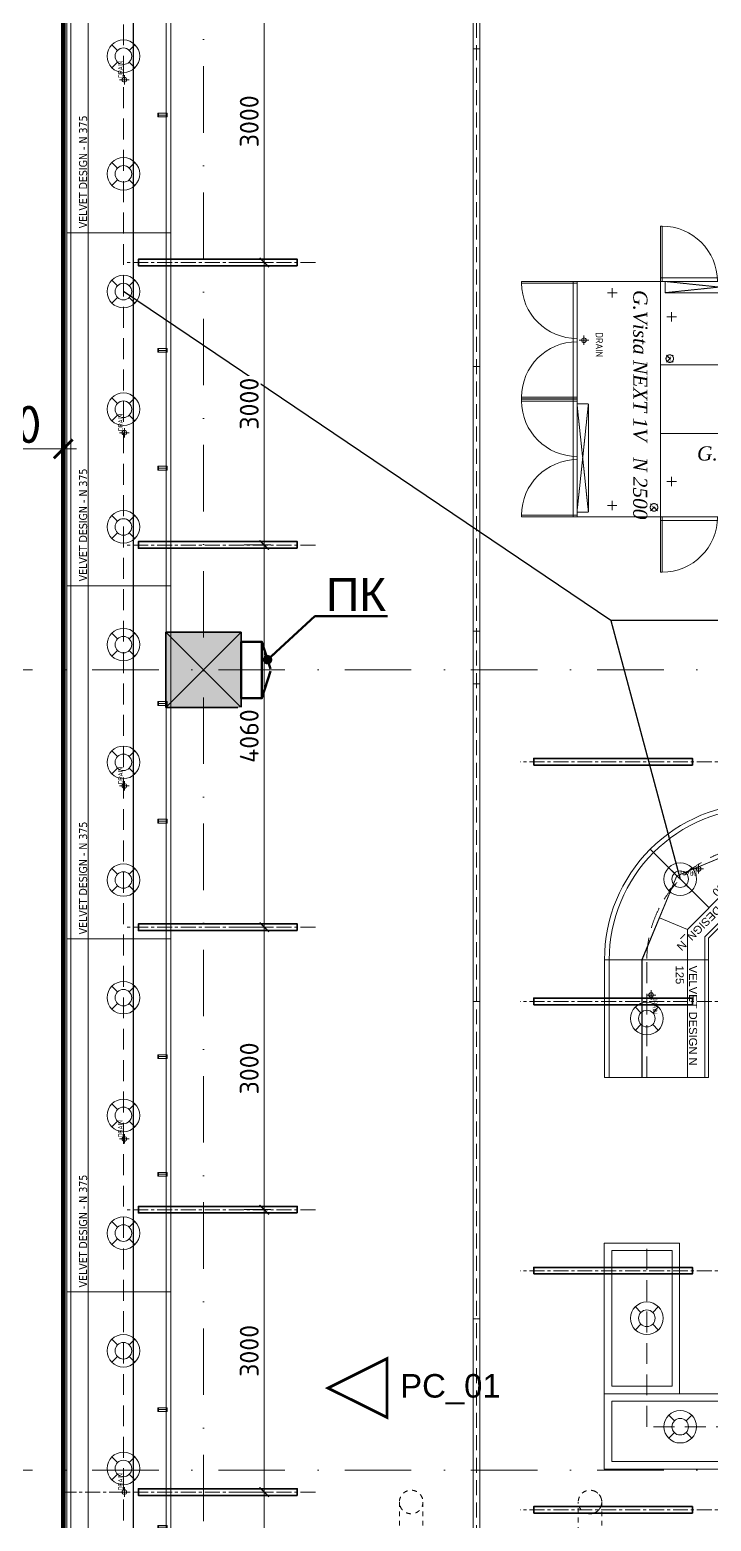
# Model space of a CAD drawing. Header units: millimetres. Extents: x -164867 to 807677, y -316775 to 513985.
# Drawn here: x 253694 to 260930, y 482922 to 498762 of the extents above; entities that cross this region are included whole.
import ezdxf
from ezdxf.enums import TextEntityAlignment as Align

# ---------------------------------------------------------------- set-up
doc = ezdxf.new("R2010")
doc.units = ezdxf.units.MM
for name, pattern in [('ACAD_ISO10W100', [18, 12, -3, 0, -3]), ('CENTER', [50.8, 31.75, -6.35, 6.35, -6.35]), ('CENTER2', [28.575, 19.05, -3.175, 3.175, -3.175]), ('EVENDASH', [0.25, 0.125, -0.125]), ('HIDDEN2', [4.7625, 3.175, -1.5875]), ('TRATTEGGIATA2', [0.375, 0.25, -0.125]), ('А_Штрихпунктирная', [1340.555525, 705.555534, -352.777767, 0, -282.222223])]:
    doc.linetypes.add(name, pattern=pattern)
doc.layers.get('Defpoints').update_dxf_attribs({"color": 140})
for name, color, linetype, lineweight in [('00_asys', 7, 'CENTER2', 13), ('00_kolony', 7, 'Continuous', 35), ('EL LOTKI', 202, 'Continuous', 18), ('Freon_Alta', 110, 'ACAD_ISO10W100', 13), ('INT_0_isk_ZENKLAS', 1, 'Continuous', 13), ('INT_2_Sviesa_SAB_BURBULAI', 1, 'Continuous', 18), ('INT_2_Sviesa_SAB_GENERALINIS SALES', 1, 'Continuous', 18), ('INT_2_Sviesa_SAB_LED JUOSTOS', 1, 'Continuous', 18), ('INT_2_Sviesa_SAB_MEDINES LUBOS', 1, 'Continuous', 35), ('Santechnika', 122, 'Continuous', 0), ('TECHNO', 7, 'Continuous', 15), ('Techno_Vytiazhka', 7, 'Continuous', 9)]:
    doc.layers.add(name, color=color, linetype=linetype, lineweight=lineweight)
doc.layers.add('00_planas_hatch', color=7, linetype='Continuous', lineweight=0, true_color=0x3c3c3c)
doc.layers.add('ПК', color=7, linetype='Continuous', lineweight=50, true_color=0xde6902)
for name, color, linetype in [('Annotation', 5, 'Continuous'), ('GOP', 10, 'Continuous'), ('QUADRO_ELETTRICO', 8, 'Continuous'), ('SCARICHI', 3, 'Continuous')]:
    doc.layers.add(name, color=color, linetype=linetype)
doc.styles.add('GENERATED_STYLE_4', font='times.ttf')
doc.styles.add('ISOCPEUR', font='isocpeur.ttf')
doc.styles.add('Main_style', font='isocpeur.ttf', dxfattribs={"width": 0.8})
doc.styles.get("Standard").update_dxf_attribs({"font": 'arial.ttf'})
doc.styles.add('style1', font='arial.ttf', dxfattribs={"height": 2.5})
doc.styles.add('TESTI15', font='romans.shx', dxfattribs={"width": 0.9, "height": 1.5})
doc.dimstyles.new('M50', dxfattribs={"dimtxt": 95, "dimasz": 80, "dimexe": 80, "dimexo": 0, "dimgap": 50, "dimtad": 1, "dimdec": 0, "dimzin": 0, "dimdsep": 46, "dimtxsty": 'Standard', "dimblk": 'OBLIQUE', "dimcen": 80, "dimdle": 80, "dimadec": 0, "dimazin": 0, "dimtfac": 1, "dimtdec": 0, "dimtofl": 0, "dimtmove": 2, "dimatfit": 3, "dimfxl": 1, "dimtolj": 1, "dimtzin": 0, "dimarcsym": 0})
doc.dimstyles.new('SAB_int_100', dxfattribs={"dimtxt": 200, "dimasz": 100, "dimexe": 70, "dimexo": 70, "dimgap": 60, "dimtad": 1, "dimdec": 1, "dimrnd": 5, "dimtxsty": 'ISOCPEUR', "dimblk": 'ARCHTICK', "dimcen": 20, "dimdle": 70, "dimadec": 0, "dimazin": 0, "dimtfac": 1, "dimtdec": 1, "dimtmove": 1, "dimatfit": 2, "dimfxl": 1, "dimtfill": 1, "dimarcsym": 0})
doc.dimstyles.new('SAB_int_200', dxfattribs={"dimtxt": 400, "dimasz": 200, "dimexe": 140, "dimexo": 140, "dimgap": 60, "dimtad": 1, "dimdec": 1, "dimrnd": 5, "dimtxsty": 'ISOCPEUR', "dimblk": 'ARCHTICK', "dimcen": 20, "dimdle": 140, "dimadec": 0, "dimazin": 0, "dimtfac": 1, "dimtdec": 1, "dimtmove": 1, "dimatfit": 2, "dimfxl": 1, "dimtfill": 1, "dimarcsym": 0})

# ---------------------------------------------------------------- blocks, each defined once
blk = doc.blocks.new('VELVET_DES. N_375')
at = {"color": 0, "linetype": 'Continuous', "lineweight": 0}
for p, q in [((0, -40), (3750, -40)), ((0, -225), (3750, -225)), ((0, -705), (3750, -705)), ((0, -707), (3750, -707)), ((0, -1055), (3750, -1055))]:
    blk.add_line(p, q, dxfattribs=at)
for points in [[(0, 0), (3750, 0), (3750, -1105), (0, -1105)], [(1230, -965), (1250, -965), (1250, -973), (1230, -973)], [(1230, -973), (1250, -973), (1250, -1055), (1230, -1055)], [(1230, -1055), (1250, -1055), (1250, -1063), (1230, -1063)], [(1250, -965), (1270, -965), (1270, -973), (1250, -973)], [(1250, -973), (1270, -973), (1270, -1055), (1250, -1055)], [(1250, -1055), (1270, -1055), (1270, -1063), (1250, -1063)], [(2480, -965), (2500, -965), (2500, -973), (2480, -973)], [(2480, -973), (2500, -973), (2500, -1055), (2480, -1055)], [(2480, -1055), (2500, -1055), (2500, -1063), (2480, -1063)], [(2500, -965), (2520, -965), (2520, -973), (2500, -973)], [(2500, -973), (2520, -973), (2520, -1055), (2500, -1055)], [(2500, -1055), (2520, -1055), (2520, -1063), (2500, -1063)]]:
    blk.add_lwpolyline(points, close=True, dxfattribs=at)
at = {"layer": 'Santechnika', "lineweight": 0}
for p, q in [((1675, -610), (1575, -610)), ((1625, -560), (1625, -660))]:
    blk.add_line(p, q, dxfattribs=at)
blk.add_circle((1625, -610), 25, dxfattribs=at)
at = {"layer": 'Annotation', "color": 1, "lineweight": 0, "insert": (48, -129), "char_height": 85, "width": 2008.13, "attachment_point": 1}
blk.add_mtext('{\\fTahoma|b0|i0|c204|p34;VELVET DESIGN - N 375}', dxfattribs=at)
at = {"layer": 'Santechnika', "lineweight": 0, "style": 'Main_style', "width": 0.8}
blk.add_text('DRAIN', height=50, dxfattribs=at).set_placement((1735, -568), align=Align.MIDDLE)
blk = doc.blocks.new('A$C5CD444FE')
at = {"layer": 'Freon_Alta', "color": 6, "lineweight": 0, "ltscale": 0.05}
for p, q in [((-0.64, -0.54), (-1.36, -1.26)), ((-0.64, -1.26), (-1.36, -0.54))]:
    blk.add_line(p, q, dxfattribs=at)
at = {"layer": 'Freon_Alta', "color": 6, "lineweight": 0}
blk.add_circle((-1, -0.9), 0.4, dxfattribs=at)
at = {"layer": 'Freon_Alta', "color": 6, "lineweight": 0, "ltscale": 0.05}
blk.add_circle((-1, -0.9), 0.0075, dxfattribs=at)
at = {"layer": 'Freon_Alta', "color": 6, "lineweight": 0, "char_height": 0.2, "attachment_point": 1}
for s, insert, width in [('{\\fArial Narrow|b0|i0|c0|p34;E A}', (-1.16, -0.96), 0.6319), ('{\\fArial Narrow|b0|i0|c0|p34;Fr}', (-1.08, -0.61), 0.0505)]:
    blk.add_mtext(s, dxfattribs=dict(at, insert=insert, width=width))
blk = doc.blocks.new('G.Vista_Next_N_375')
at = {"lineweight": 0}
for p, q in [((3750, -885), (0, -885)), ((3750, -925), (0, -925)), ((19, -885), (19, -1473)), ((1232, -885), (1232, -1473)), ((1269, -885), (1269, -1473)), ((2482, -885), (2482, -1473)), ((2519, -885), (2519, -1473)), ((3732, -885), (3732, -1473))]:
    blk.add_line(p, q, dxfattribs=at)
blk.add_lwpolyline([(3750, 0), (0, 0), (0, -885), (3750, -885)], close=True, dxfattribs=at)
at = {"linetype": 'ByBlock', "lineweight": 0}
for points in [[(0, -885), (19, -885), (19, -1473), (0, -1473)], [(1250, -885), (1232, -885), (1232, -1473), (1250, -1473)], [(1250, -885), (1269, -885), (1269, -1473), (1250, -1473)], [(2500, -885), (2482, -885), (2482, -1473), (2500, -1473)], [(2500, -885), (2519, -885), (2519, -1473), (2500, -1473)], [(3750, -885), (3732, -885), (3732, -1473), (3750, -1473)]]:
    blk.add_lwpolyline(points, close=True, dxfattribs=at)
at = {"lineweight": 0}
for centre, start, end in [((19, -885), 270, 0), ((1232, -885), 180, 270), ((1269, -885), 270, 0), ((2482, -885), 180, 270), ((2519, -885), 270, 0), ((3732, -885), 180, 270)]:
    blk.add_arc(centre, 588, start, end, dxfattribs=at)
at = {"layer": 'QUADRO_ELETTRICO', "linetype": 'TRATTEGGIATA2', "lineweight": 0}
for p, q in [((2550, -765), (3700, -885)), ((3700, -765), (2550, -885)), ((2550, -885), (2550, -765)), ((2550, -765), (3700, -885)), ((3700, -765), (2550, -885)), ((2550, -765), (3700, -765)), ((2550, -885), (2550, -765)), ((3700, -885), (3700, -765)), ((3700, -885), (3700, -765)), ((2550, -885), (3700, -885)), ((2550, -885), (3700, -885))]:
    blk.add_line(p, q, dxfattribs=at)
at = {"layer": 'Santechnika'}
for p, q in [((1875, -760), (1875, -860)), ((1925, -810), (1825, -810))]:
    blk.add_line(p, q, dxfattribs=at)
at = {"layer": 'Santechnika', "lineweight": 0}
blk.add_circle((1875, -810), 25, dxfattribs=at)
at = {"layer": 'SCARICHI', "lineweight": 0}
for p, q in [((120, -460), (120, -560)), ((3630, -460), (3630, -560)), ((170, -510), (70, -510)), ((3580, -510), (3680, -510))]:
    blk.add_line(p, q, dxfattribs=at)
at = {"layer": 'GOP', "color": 3, "lineweight": 0, "xscale": 100, "yscale": 100, "zscale": 100}
blk.add_blockref('A$C5CD444FE', (3750, 25), dxfattribs=at)
at = {"layer": 'Annotation', "color": 1, "insert": (390, -137), "char_height": 150, "width": 2955.71, "attachment_point": 1, "style": 'style1'}
blk.add_mtext('{\\fTimes New Roman|b0|i1|c0|p18;G.Vista NEXT 1V   N 3750}', dxfattribs=at)
at = {"layer": 'Santechnika', "style": 'TESTI15', "width": 0.9}
blk.add_text('DRAIN', height=75, dxfattribs=at).set_placement((1922, -674), align=Align.MIDDLE)
blk = doc.blocks.new('VELVET_DES.N_90')
at = {"color": 0, "linetype": 'Continuous', "lineweight": 0}
for p, q in [((0, 0), (228, 0)), ((0, -40), (244, -40)), ((0, -225), (321, -225))]:
    blk.add_line(p, q, dxfattribs=at)
for points in [[(0, -705), (891, -336), (1260, 555)], [(1, -707), (892, -337), (1262, 554)], [(555, 555), (1660, 555)], [(555, 555), (555, 327)], [(595, 555), (595, 311)], [(780, 555), (780, 234)], [(555, 327), (228, 0)], [(595, 311), (244, -40)], [(780, 234), (321, -225)], [(780, 234), (1076, 111)], [(0, 0), (0, -1105)], [(550, 5), (1174, -619)], [(321, -225), (444, -521)]]:
    blk.add_lwpolyline(points, dxfattribs=at)
for radius in [1660, 1610]:
    blk.add_arc((0, 555), radius, 270, 0, dxfattribs=at)
at = {"layer": 'Santechnika'}
for p, q in [((710, -410), (610, -410)), ((660, -360), (660, -460))]:
    blk.add_line(p, q, dxfattribs=at)
at = {"layer": 'Santechnika', "lineweight": 0}
blk.add_circle((660, -410), 25, dxfattribs=at)
at = {"layer": 'Annotation', "color": 1, "lineweight": 0, "insert": (65, -307), "char_height": 85, "width": 2008.13, "attachment_point": 1, "rotation": 45}
blk.add_mtext('VELVET DESIGN_N \\PMAA 90', dxfattribs=at)
at = {"layer": 'Santechnika', "lineweight": 0, "style": 'Main_style', "width": 0.8}
blk.add_text('DRAIN', height=50, dxfattribs=at).set_placement((766, -364), align=Align.MIDDLE)
blk = doc.blocks.new('VELVET_DES. N_125')
at = {"color": 0, "linetype": 'Continuous', "lineweight": 0}
for p, q in [((0, -40), (1250, -40)), ((0, -225), (1250, -225)), ((0, -705), (1250, -705)), ((0, -707), (1250, -707)), ((0, -1055), (1250, -1055))]:
    blk.add_line(p, q, dxfattribs=at)
blk.add_lwpolyline([(0, 0), (1250, 0), (1250, -1105), (0, -1105)], close=True, dxfattribs=at)
at = {"layer": 'Santechnika'}
for p, q in [((425, -610), (325, -610)), ((375, -560), (375, -660))]:
    blk.add_line(p, q, dxfattribs=at)
at = {"layer": 'Santechnika', "lineweight": 0}
blk.add_circle((375, -610), 25, dxfattribs=at)
at = {"layer": 'Annotation', "color": 1, "lineweight": 0, "insert": (63, -122), "char_height": 85, "width": 2008.13, "attachment_point": 1}
blk.add_mtext('VELVET DESIGN N\\P125', dxfattribs=at)
at = {"layer": 'Santechnika', "lineweight": 0, "style": 'Main_style', "width": 0.8}
blk.add_text('DRAIN', height=50, dxfattribs=at).set_placement((485, -568), align=Align.MIDDLE)
blk = doc.blocks.new('G.VISTA_NEXT_N_250')
at = {"lineweight": 0}
for points in [[(2500, 0), (0, 0), (0, -885), (2500, -885)], [(0, -925), (2500, -925), (2500, -885), (0, -885)]]:
    blk.add_lwpolyline(points, close=True, dxfattribs=at)
at = {"linetype": 'ByBlock', "lineweight": 0}
for points in [[(0, -885), (18, -885), (18, -1473), (0, -1473)], [(1248, -885), (1229, -885), (1229, -1473), (1248, -1473)], [(1252, -885), (1270, -885), (1270, -1473), (1252, -1473)], [(2500, -885), (2481, -885), (2481, -1473), (2500, -1473)]]:
    blk.add_lwpolyline(points, close=True, dxfattribs=at)
at = {"lineweight": 0}
for centre, start, end in [((18, -885), 270, 359.9989), ((1229, -885), 180.0011, 270), ((1270, -885), 270, 359.9989), ((2481, -885), 180.0011, 270)]:
    blk.add_arc(centre, 588, start, end, dxfattribs=at)
at = {"layer": 'QUADRO_ELETTRICO', "linetype": 'TRATTEGGIATA2', "lineweight": 0}
blk.add_lwpolyline([(1300, -764), (2450, -764), (2450, -885), (1300, -885)], close=True, dxfattribs=at)
for points in [[(1300, -764), (2450, -885)], [(2450, -764), (1300, -885)]]:
    blk.add_lwpolyline(points, dxfattribs=at)
at = {"layer": 'Santechnika'}
for p, q in [((624, -761), (624, -861)), ((674, -811), (574, -811))]:
    blk.add_line(p, q, dxfattribs=at)
at = {"layer": 'Santechnika', "lineweight": 0}
blk.add_circle((624, -811), 25, dxfattribs=at)
at = {"layer": 'SCARICHI', "lineweight": 0}
for p, q in [((120, -460), (120, -560)), ((2380, -462), (2380, -562)), ((170, -510), (70, -510)), ((2330, -511), (2430, -512))]:
    blk.add_line(p, q, dxfattribs=at)
at = {"layer": 'GOP', "color": 3, "lineweight": 0, "xscale": 99.99999999999977, "yscale": 99.99999999999977, "zscale": 99.99999999999977, "rotation": 359.9638671300211}
blk.add_blockref('A$C5CD444FE', (2500, 23), dxfattribs=at)
at = {"layer": 'Annotation', "color": 1, "insert": (92, -137), "char_height": 150, "width": 2955.71, "attachment_point": 1, "rotation": 359.9639, "style": 'style1'}
blk.add_mtext('{\\fTimes New Roman|b0|i1|c0|p18;G.Vista NEXT 1V   N 2500}', dxfattribs=at)
at = {"layer": 'Santechnika', "style": 'TESTI15', "width": 0.9}
blk.add_text('DRAIN', height=75, rotation=359.9639, dxfattribs=at).set_placement((672, -648), align=Align.MIDDLE)
blk = doc.blocks.new('TECHNOLOGIJA Garmatnaya')
at = {"layer": 'TECHNO', "transparency": 33554687}
for points in [[(13556, 26313), (13556, 27912), (12756, 27912), (12756, 26313)], [(13477, 26395), (13477, 27835), (12837, 27835), (12837, 26395)], [(14355, 26313), (12756, 26313), (12756, 25513), (14355, 25513)], [(14275, 26233), (12836, 26233), (12836, 25593), (14275, 25593)]]:
    blk.add_lwpolyline(points, close=True, dxfattribs=at)
for name, p, rotation in [('VELVET_DES. N_375', (7050, 38644), 90), ('G.Vista_Next_N_375', (17102, 37242), 180), ('G.Vista_Next_N_375', (17102, 37242), 180), ('VELVET_DES. N_375', (7050, 34894), 90), ('G.VISTA_NEXT_N_250', (13352, 38127), 270), ('VELVET_DES. N_375', (7050, 31144), 90), ('VELVET_DES.N_90', (14419, 31478), 180), ('VELVET_DES. N_375', (7050, 27394), 90), ('VELVET_DES. N_125', (13864, 30923), 270), ('VELVET_DES. N_375', (7050, 23644), 90)]:
    blk.add_blockref(name, p, dxfattribs=dict(at, rotation=rotation))
blk.add_blockref('G.Vista_Next_N_375', (13352, 36512), dxfattribs=at)
blk = doc.blocks.new('_Oblique')
at = {"color": 0, "linetype": 'ByBlock', "lineweight": -2}
blk.add_line((-0.5, -0.5), (0.5, 0.5), dxfattribs=at)
blk = doc.blocks.new('Sviestuvas 3372mm')
at = {"transparency": 33554687}
blk.add_lwpolyline([(-1686, -35), (1686, -35), (1686, 35), (-1686, 35)], close=True, dxfattribs=at)
blk = doc.blocks.new('GEN SVIESTUVAI Garmatnaya')
at = {"layer": 'INT_2_Sviesa_SAB_GENERALINIS SALES', "linetype": 'HIDDEN2', "lineweight": 13, "ltscale": 50, "transparency": 33554687}
blk.add_line((11400, 47540.5), (11400, 3304.5), dxfattribs=at)
at = {"layer": 'INT_2_Sviesa_SAB_GENERALINIS SALES', "transparency": 33554687}
blk.add_lwpolyline([(11435, 34412.5), (11365, 34412.5), (11365, 37224.5), (11435, 37224.5)], close=True, dxfattribs=at)
at = {"layer": 'INT_2_Sviesa_SAB_GENERALINIS SALES', "transparency": 33554687, "rotation": 90}
for p in [(11400, 42282.5), (11400, 38910.5), (11400, 35538.5), (11400, 32166.5), (11400, 28794.5), (11400, 25422.5)]:
    blk.add_blockref('Sviestuvas 3372mm', p, dxfattribs=at)
blk = doc.blocks.new('Sviestuvas BURBULAS')
at = {"lineweight": 5, "transparency": 33554687}
for p, q in [((-122, 122), (-62, 62)), ((122, 122), (62, 62)), ((-62, -62), (-122, -122)), ((62, -62), (122, -122))]:
    blk.add_line(p, q, dxfattribs=at)
at = {"transparency": 33554687}
blk.add_circle((0, 0), 173, dxfattribs=at)
at = {"lineweight": 5, "transparency": 33554687}
blk.add_circle((0, 0), 87.9, dxfattribs=at)
blk = doc.blocks.new('*U286')
at = {"layer": 'INT_2_Sviesa_SAB_BURBULAI', "lineweight": 5, "transparency": 33554687}
blk.add_blockref('Sviestuvas BURBULAS', (0, 0), dxfattribs=at)
blk = doc.blocks.new('*U289')
at = {"layer": 'INT_2_Sviesa_SAB_BURBULAI', "color": 0, "transparency": 16777216}
blk.add_blockref('*U286', (0, 0), dxfattribs=at)
blk = doc.blocks.new('SVIESTUVAI BURBULAI Garmatnaya')
at = {"layer": 'INT_2_Sviesa_SAB_BURBULAI', "linetype": 'HIDDEN2', "lineweight": 13, "ltscale": 70, "transparency": 33554687}
blk.add_lwpolyline([(7650, 53525.9), (7650, -3010.7)], dxfattribs=at)
at = {"layer": 'INT_2_Sviesa_SAB_BURBULAI', "lineweight": 30, "ltscale": 70, "transparency": 33554687}
for points in [[(13995.1, 34524.4), (12826.8, 34524.4), (7650, 38019.3)], [(12826.8, 34524.4), (13563, 31778.3)]]:
    blk.add_lwpolyline(points, dxfattribs=at)
at = {"layer": 'INT_2_Sviesa_SAB_BURBULAI', "linetype": 'HIDDEN2', "lineweight": 13, "ltscale": 70, "transparency": 33554687}
blk.add_lwpolyline([(13208.6, 29672.7), (13208.6, 30922.7, -0.4142136), (14418.6, 32132.7), (23168.6, 32132.7, -0.4142136), (24378.6, 30922.7), (24378.6, 27172.7, -0.4142136), (23168.6, 25962.7), (13208.6, 25962.7), (13208.6, 27912.5)], format="xyb", dxfattribs=at)
at = {"color": 0, "linetype": 'ByBlock', "lineweight": -2, "transparency": 16777216}
for p, rotation in [((7650, 40519.3), 90), ((7650, 39269.3), 90), ((7650, 38019.3), 90), ((7650, 36769.3), 90), ((7650, 35519.3), 90), ((7650, 34269.3), 90), ((7650, 33019.3), 90), ((7650, 31769.3), 90), ((7650, 30519.3), 90), ((7650, 29269.3), 90), ((7650, 28019.3), 90), ((7650, 26769.3), 90), ((13563, 25962.7), 270), ((7650, 25519.3), 90)]:
    blk.add_blockref('*U289', p, dxfattribs=dict(at, rotation=rotation))
at = {"color": 0, "linetype": 'ByBlock', "lineweight": -2, "transparency": 16777216, "xscale": -1, "rotation": 270}
for p in [(13563, 31778.3), (13208.6, 30297.7), (13208.6, 27114.8)]:
    blk.add_blockref('*U289', p, dxfattribs=at)
blk = doc.blocks.new('_ArchTick')
at = {"color": 0, "linetype": 'ByBlock', "const_width": 0.15}
blk.add_lwpolyline([(-0.5, -0.5), (0.5, 0.5)], dxfattribs=at)
blk = doc.blocks.new('*D418')
at = {"layer": 'Defpoints', "color": 0, "ltscale": 500, "transparency": 16777216}
for p in [(5513, 36604), (7012, 36605), (7012, 36348)]:
    blk.add_point(p, dxfattribs=at)
at = {"layer": 'INT_2_Sviesa_SAB_LED JUOSTOS', "color": 0, "lineweight": -2, "ltscale": 500, "transparency": 16777216}
for p, q in [((5513, 36464), (5513, 36208)), ((7012, 36465), (7012, 36208)), ((5373, 36348), (7152, 36348))]:
    blk.add_line(p, q, dxfattribs=at)
at = {"layer": 'INT_2_Sviesa_SAB_LED JUOSTOS', "color": 0, "ltscale": 500, "transparency": 16777216, "insert": (6262, 36608), "char_height": 400, "attachment_point": 5, "style": 'ISOCPEUR', "bg_fill": 3, "box_fill_scale": 1.1, "bg_fill_color": 256, "bg_fill_true_color": 13158600, "bg_fill_transparency": 0}
blk.add_mtext('1500', dxfattribs=at)
at = {"layer": 'INT_2_Sviesa_SAB_LED JUOSTOS', "color": 0, "lineweight": -2, "ltscale": 500, "transparency": 16777216, "xscale": 200, "yscale": 200, "zscale": 200, "rotation": 180}
blk.add_blockref('_ArchTick', (5513, 36348), dxfattribs=at)
at = {"layer": 'INT_2_Sviesa_SAB_LED JUOSTOS', "color": 0, "lineweight": -2, "ltscale": 500, "transparency": 16777216, "xscale": 200, "yscale": 200, "zscale": 200}
blk.add_blockref('_ArchTick', (7012, 36348), dxfattribs=at)
blk = doc.blocks.new('L 1686')
at = {"transparency": 33554687}
blk.add_lwpolyline([(1994128, -1660861), (1994198, -1660861), (1994198, -1662547), (1994128, -1662547)], close=True, dxfattribs=at)
blk = doc.blocks.new('SVIESTUVAI Garmatnaya')
at = {"layer": 'INT_2_Sviesa_SAB_MEDINES LUBOS', "transparency": 33554687, "xscale": -1, "rotation": 270}
for p in [(1670357, -1955835), (1670357, -1958835), (1670357, -1962895), (1670357, -1965895), (1670357, -1968895)]:
    blk.add_blockref('L 1686', p, dxfattribs=at)
at = {"layer": 'INT_2_Sviesa_SAB_MEDINES LUBOS', "transparency": 33554687, "rotation": 90}
for p in [(-1648854, -1961138), (-1648854, -1963683), (-1648854, -1966543), (-1648854, -1969083)]:
    blk.add_blockref('L 1686', p, dxfattribs=at)
blk = doc.blocks.new('kolona 800x800')
at = {"layer": '00_planas_hatch', "transparency": 33554687}
h = blk.add_hatch(color=256, dxfattribs=at)
h.dxf.hatch_style = 1
h.paths.add_polyline_path([(-400, -400), (400, -400), (400, 400), (-400, 400)])
at = {"layer": '00_kolony', "color": 0, "transparency": 33554687}
blk.add_lwpolyline([(-400, -400), (400, -400), (400, 400), (-400, 400)], close=True, dxfattribs=at)
at = {"layer": 'Defpoints', "transparency": 33554687}
for points in [[(-400, 400), (400, -400)], [(400, 400), (-400, -400)]]:
    blk.add_lwpolyline(points, dxfattribs=at)
blk = doc.blocks.new('OSI Garmatnaya')
at = {"layer": '00_asys', "linetype": 'А_Штрихпунктирная', "transparency": 33554687}
for points in [[(8500, 55159.77), (8500, -4664.1)], [(-6087.31, 34000), (59815.7, 34000)], [(-6087.31, 25500), (59815.7, 25500)]]:
    blk.add_lwpolyline(points, dxfattribs=at)
at = {"layer": '00_kolony', "transparency": 33554669}
blk.add_blockref('kolona 800x800', (8500, 34000), dxfattribs=at)
blk = doc.blocks.new('ISKLOTINIU ZENKLAI Garmatnaya')
at = {"layer": 'INT_0_isk_ZENKLAS', "color": 1, "ltscale": 50, "transparency": 33554687, "const_width": 30}
blk.add_lwpolyline([(10449, 26061), (10449, 26686), (9824, 26373)], close=True, dxfattribs=at)
at = {"layer": 'INT_0_isk_ZENKLAS', "color": 1, "ltscale": 50, "transparency": 33554687, "insert": (10589, 26522), "char_height": 250, "attachment_point": 1, "style": 'GENERATED_STYLE_4'}
blk.add_mtext('{\\fArial|b0|i0|c204|p34;РС_0\\fArial|b0|i0|c0|p34;1}', dxfattribs=at)
blk = doc.blocks.new('*D427')
at = {"layer": 'Defpoints', "color": 0, "transparency": 16777216}
for p in [(8864, 38328), (9146, 38328), (8864, 35328)]:
    blk.add_point(p, dxfattribs=at)
at = {"layer": 'EL LOTKI', "color": 0, "lineweight": -2, "transparency": 16777216}
for p, q in [((9146, 35258), (9146, 38398)), ((8934, 38328), (9216, 38328)), ((8934, 35328), (9216, 35328))]:
    blk.add_line(p, q, dxfattribs=at)
at = {"layer": 'EL LOTKI', "color": 0, "lineweight": -2, "transparency": 16777216, "xscale": 100, "yscale": 100, "zscale": 100}
for p, rotation in [((9146, 38328), 90), ((9146, 35328), 270)]:
    blk.add_blockref('_ArchTick', p, dxfattribs=dict(at, rotation=rotation))
at = {"layer": 'EL LOTKI', "color": 0, "transparency": 16777216, "insert": (8986, 36828), "char_height": 200, "attachment_point": 5, "rotation": 90, "style": 'ISOCPEUR', "bg_fill": 3, "box_fill_scale": 1.1, "bg_fill_color": 256, "bg_fill_true_color": 13158600, "bg_fill_transparency": 0}
blk.add_mtext('3000', dxfattribs=at)
blk = doc.blocks.new('*D422')
at = {"layer": 'Defpoints', "color": 0, "transparency": 16777216}
for p in [(8864, 41328), (9146, 41328), (8864, 38328)]:
    blk.add_point(p, dxfattribs=at)
at = {"layer": 'EL LOTKI', "color": 0, "lineweight": -2, "transparency": 16777216}
for p, q in [((9146, 38258), (9146, 41398)), ((8934, 41328), (9216, 41328)), ((8934, 38328), (9216, 38328))]:
    blk.add_line(p, q, dxfattribs=at)
at = {"layer": 'EL LOTKI', "color": 0, "lineweight": -2, "transparency": 16777216, "xscale": 100, "yscale": 100, "zscale": 100}
for p, rotation in [((9146, 41328), 90), ((9146, 38328), 270)]:
    blk.add_blockref('_ArchTick', p, dxfattribs=dict(at, rotation=rotation))
at = {"layer": 'EL LOTKI', "color": 0, "transparency": 16777216, "insert": (8986, 39828), "char_height": 200, "attachment_point": 5, "rotation": 90, "style": 'ISOCPEUR', "bg_fill": 3, "box_fill_scale": 1.1, "bg_fill_color": 256, "bg_fill_true_color": 13158600, "bg_fill_transparency": 0}
blk.add_mtext('3000', dxfattribs=at)
blk = doc.blocks.new('*D430')
at = {"layer": 'Defpoints', "color": 0, "transparency": 16777216}
for p in [(8864, 35328), (8864, 31268), (9146, 31268)]:
    blk.add_point(p, dxfattribs=at)
at = {"layer": 'EL LOTKI', "color": 0, "lineweight": -2, "transparency": 16777216}
for p, q in [((8934, 35328), (9216, 35328)), ((9146, 35398), (9146, 31198)), ((8934, 31268), (9216, 31268))]:
    blk.add_line(p, q, dxfattribs=at)
at = {"layer": 'EL LOTKI', "color": 0, "lineweight": -2, "transparency": 16777216, "xscale": 100, "yscale": 100, "zscale": 100}
for p, rotation in [((9146, 35328), 90), ((9146, 31268), 270)]:
    blk.add_blockref('_ArchTick', p, dxfattribs=dict(at, rotation=rotation))
at = {"layer": 'EL LOTKI', "color": 0, "transparency": 16777216, "insert": (8986, 33298), "char_height": 200, "attachment_point": 5, "rotation": 90, "style": 'ISOCPEUR', "bg_fill": 3, "box_fill_scale": 1.1, "bg_fill_color": 256, "bg_fill_true_color": 13158600, "bg_fill_transparency": 0}
blk.add_mtext('4060', dxfattribs=at)
blk = doc.blocks.new('*D431')
at = {"layer": 'Defpoints', "color": 0, "transparency": 16777216}
for p in [(8864, 31268), (8864, 28268), (9146, 28268)]:
    blk.add_point(p, dxfattribs=at)
at = {"layer": 'EL LOTKI', "color": 0, "lineweight": -2, "transparency": 16777216}
for p, q in [((8934, 31268), (9216, 31268)), ((9146, 31338), (9146, 28198)), ((8934, 28268), (9216, 28268))]:
    blk.add_line(p, q, dxfattribs=at)
at = {"layer": 'EL LOTKI', "color": 0, "lineweight": -2, "transparency": 16777216, "xscale": 100, "yscale": 100, "zscale": 100}
for p, rotation in [((9146, 31268), 90), ((9146, 28268), 270)]:
    blk.add_blockref('_ArchTick', p, dxfattribs=dict(at, rotation=rotation))
at = {"layer": 'EL LOTKI', "color": 0, "transparency": 16777216, "insert": (8986, 29768), "char_height": 200, "attachment_point": 5, "rotation": 90, "style": 'ISOCPEUR', "bg_fill": 3, "box_fill_scale": 1.1, "bg_fill_color": 256, "bg_fill_true_color": 13158600, "bg_fill_transparency": 0}
blk.add_mtext('3000', dxfattribs=at)
blk = doc.blocks.new('*D432')
at = {"layer": 'Defpoints', "color": 0, "transparency": 16777216}
for p in [(8864, 28268), (8864, 25268), (9146, 25268)]:
    blk.add_point(p, dxfattribs=at)
at = {"layer": 'EL LOTKI', "color": 0, "lineweight": -2, "transparency": 16777216}
for p, q in [((8934, 28268), (9216, 28268)), ((9146, 28338), (9146, 25198)), ((8934, 25268), (9216, 25268))]:
    blk.add_line(p, q, dxfattribs=at)
at = {"layer": 'EL LOTKI', "color": 0, "lineweight": -2, "transparency": 16777216, "xscale": 100, "yscale": 100, "zscale": 100}
for p, rotation in [((9146, 28268), 90), ((9146, 25268), 270)]:
    blk.add_blockref('_ArchTick', p, dxfattribs=dict(at, rotation=rotation))
at = {"layer": 'EL LOTKI', "color": 0, "transparency": 16777216, "insert": (8986, 26768), "char_height": 200, "attachment_point": 5, "rotation": 90, "style": 'ISOCPEUR', "bg_fill": 3, "box_fill_scale": 1.1, "bg_fill_color": 256, "bg_fill_true_color": 13158600, "bg_fill_transparency": 0}
blk.add_mtext('3000', dxfattribs=at)
blk = doc.blocks.new('*D471')
at = {"layer": 'Defpoints', "color": 0, "transparency": 16777216}
for p in [(8864, 25268), (9146, 25268), (8864, 22268)]:
    blk.add_point(p, dxfattribs=at)
at = {"layer": 'EL LOTKI', "color": 0, "lineweight": -2, "transparency": 16777216}
for p, q in [((8934, 25268), (9216, 25268)), ((9146, 22198), (9146, 25338)), ((8934, 22268), (9216, 22268))]:
    blk.add_line(p, q, dxfattribs=at)
at = {"layer": 'EL LOTKI', "color": 0, "lineweight": -2, "transparency": 16777216, "xscale": 100, "yscale": 100, "zscale": 100}
for p, rotation in [((9146, 25268), 90), ((9146, 22268), 270)]:
    blk.add_blockref('_ArchTick', p, dxfattribs=dict(at, rotation=rotation))
at = {"layer": 'EL LOTKI', "color": 0, "transparency": 16777216, "insert": (8986, 23768), "char_height": 200, "attachment_point": 5, "rotation": 90, "style": 'ISOCPEUR', "bg_fill": 3, "box_fill_scale": 1.1, "bg_fill_color": 256, "bg_fill_true_color": 13158600, "bg_fill_transparency": 0}
blk.add_mtext('3000', dxfattribs=at)
blk = doc.blocks.new('VYTIAZHKA Garmatnaya')
at = {"color": 214, "linetype": 'EVENDASH', "lineweight": 15, "ltscale": 400, "transparency": 33554687}
for p, q in [((10581, 25163), (10581, 22517)), ((10831, 25163), (10831, 22413)), ((10435, 22370), (10581, 22516)), ((10435, 22370), (5675, 22370)), ((10831, 22413), (10538, 22120)), ((10538, 22120), (5675, 22120))]:
    blk.add_line(p, q, dxfattribs=at)
for points in [[(12730, 25163), (12730, 20143, -0.198912), (12730, 20143), (12438, 19850, -0.198912), (12437, 19850), (5675, 19850)], [(5675, 20100), (12334, 20100, 0.198912), (12334, 20100), (12480, 20246, 0.198912), (12480, 20247), (12480, 25163)]]:
    blk.add_lwpolyline(points, format="xyb", dxfattribs=at)
for centre in [(10706, 25163), (10706, 25163), (12605, 25163), (5675, 22245), (9005, 22245), (5675, 19975), (9005, 19975)]:
    blk.add_circle(centre, 125, dxfattribs=at)
for centre, start, end in [((10581, 22517), 315, 0), ((10435, 22371), 270, 315), ((10831, 22413), 315, 0), ((10538, 22121), 270, 315)]:
    blk.add_arc(centre, 0.5, start, end, dxfattribs=at)
blk.add_ellipse((12605, 25163), major_axis=(0, -125), ratio=1, start_param=0, end_param=3.141593, dxfattribs=at)
blk = doc.blocks.new('PK Garmatnaya')
at = {"layer": 'ПК', "transparency": 33554687}
for p, q in [((9683, 34573), (10454, 34573)), ((9120, 34300), (9211, 34014)), ((9120, 33700), (9211, 33986))]:
    blk.add_line(p, q, dxfattribs=at)
blk.add_lwpolyline([(8900, 34300), (8900, 33700), (9120, 33700), (9120, 34300)], close=True, dxfattribs=at)
blk.add_text('ПК', height=350, rotation=0, dxfattribs=at).set_placement((9802, 34627))
blk.add_leader([(9181, 34109), (9683, 34573)], dimstyle='M50', override={"dimasz": 100, "dimtad": 0, "dimldrblk": 'Dot'}, dxfattribs=at)
blk = doc.blocks.new('LED Garmatnaya')
at = {"layer": 'INT_2_Sviesa_SAB_LED JUOSTOS', "linetype": 'EVENDASH', "ltscale": 400, "transparency": 33554687, "const_width": 50}
blk.add_lwpolyline([(40522.5, 42767.5), (40522.5, 48827.5), (7012.5, 48827.5), (7012.5, 2167.5), (42172.5, 2167.5), (42172.5, 6335)], dxfattribs=at)
at = {"layer": 'INT_2_Sviesa_SAB_LED JUOSTOS', "ltscale": 500, "transparency": 33554687}
dim = blk.add_linear_dim(base=(7012.5, 36347.51), p1=(5512.5, 36604.38), p2=(7012.5, 36605.2), dimstyle='SAB_int_200', dxfattribs=at)
dim.commit()
dim.dimension.update_dxf_attribs({"geometry": '*D418', "text_midpoint": (6262.5, 36347.51), "dimtype": 128})
blk = doc.blocks.new('EL LOTKI Garmatnaya')
at = {"layer": 'EL LOTKI', "linetype": 'CENTER', "ltscale": 5, "transparency": 33554687}
for points in [[(25837.5, 33025), (11862.5, 33025)], [(9690, 31267.5), (7672.5, 31267.5)], [(25837.5, 30480), (11862.5, 30480)], [(9690, 28267.5), (7672.5, 28267.5)], [(25837.5, 27620), (11862.5, 27620)], [(9690, 25267.5), (7012.5, 25267.5)], [(25837.5, 25080), (11862.5, 25080)]]:
    blk.add_lwpolyline(points, dxfattribs=at)
at = {"layer": 'EL LOTKI', "transparency": 33554687}
dim = blk.add_linear_dim(base=(9146.36, 38327.5), p1=(8863.96, 35327.5), p2=(8863.96, 38327.5), angle=270, dimstyle='SAB_int_100', dxfattribs=at)
dim.commit()
dim.dimension.update_dxf_attribs({"geometry": '*D427', "text_midpoint": (8986.36, 36827.5)})
at = {"layer": 'EL LOTKI', "linetype": 'CENTER', "ltscale": 5, "transparency": 33554687}
blk.add_lwpolyline([(9690, 35327.5), (7672.5, 35327.5)], dxfattribs=at)
at = {"layer": 'EL LOTKI', "transparency": 33554687}
dim = blk.add_linear_dim(base=(9146.36, 41327.5), p1=(8863.96, 38327.5), p2=(8863.96, 41327.5), angle=270, dimstyle='SAB_int_100', dxfattribs=at)
dim.commit()
dim.dimension.update_dxf_attribs({"geometry": '*D422', "text_midpoint": (8986.36, 39827.5)})
at = {"layer": 'EL LOTKI', "linetype": 'CENTER', "ltscale": 5, "transparency": 33554687}
for points in [[(42032.5, 41017.5), (42032.5, 48967.5), (7012.5, 48967.5), (7012.5, 2027.5), (42032.5, 2027.5), (42032.5, 41017.5)], [(9690, 38327.5), (7672.5, 38327.5)]]:
    blk.add_lwpolyline(points, dxfattribs=at)
at = {"layer": 'EL LOTKI', "transparency": 33554687}
dim = blk.add_linear_dim(base=(9146.36, 31267.5), p1=(8863.96, 35327.5), p2=(8863.96, 31267.5), angle=90, dimstyle='SAB_int_100', dxfattribs=at)
dim.commit()
dim.dimension.update_dxf_attribs({"geometry": '*D430', "text_midpoint": (8986.36, 33297.5)})
dim = blk.add_linear_dim(base=(9146.36, 28267.5), p1=(8863.96, 31267.5), p2=(8863.96, 28267.5), angle=90, dimstyle='SAB_int_100', dxfattribs=at)
dim.commit()
dim.dimension.update_dxf_attribs({"geometry": '*D431', "text_midpoint": (8986.36, 29767.5)})
dim = blk.add_linear_dim(base=(9146.36, 25267.5), p1=(8863.96, 28267.5), p2=(8863.96, 25267.5), angle=90, dimstyle='SAB_int_100', dxfattribs=at)
dim.commit()
dim.dimension.update_dxf_attribs({"geometry": '*D432', "text_midpoint": (8986.36, 26767.5)})
dim = blk.add_linear_dim(base=(9146.36, 25267.5), p1=(8863.96, 22267.5), p2=(8863.96, 25267.5), angle=270, dimstyle='SAB_int_100', dxfattribs=at)
dim.commit()
dim.dimension.update_dxf_attribs({"geometry": '*D471', "text_midpoint": (8986.36, 23767.5)})

msp = doc.modelspace()

# ---------------------------------------------------------------- block references
at = {"layer": 'TECHNO', "transparency": 33554687}
msp.add_blockref('TECHNOLOGIJA Garmatnaya', (247038.21, 457962.73), dxfattribs=at)
at = {"layer": 'ПК', "transparency": 33554687}
msp.add_blockref('PK Garmatnaya', (247038.21, 457962.73), dxfattribs=at)

# ---------------------------------------------------------------- next in the draw order: block references
at = {"layer": 'INT_2_Sviesa_SAB_GENERALINIS SALES', "linetype": 'CENTER2', "lineweight": 25, "ltscale": 200, "transparency": 33554687}
msp.add_blockref('GEN SVIESTUVAI Garmatnaya', (247038.21, 457962.73), dxfattribs=at)

# ---------------------------------------------------------------- next in the draw order: block references
at = {"layer": 'INT_2_Sviesa_SAB_BURBULAI', "transparency": 33554687}
msp.add_blockref('SVIESTUVAI BURBULAI Garmatnaya', (247038.21, 457962.73), dxfattribs=at)

# ---------------------------------------------------------------- next in the draw order: block references
at = {"layer": 'INT_2_Sviesa_SAB_LED JUOSTOS', "transparency": 33554687}
msp.add_blockref('LED Garmatnaya', (247038.21, 457962.73), dxfattribs=at)

# ---------------------------------------------------------------- next in the draw order: block references
at = {"layer": 'INT_2_Sviesa_SAB_MEDINES LUBOS', "transparency": 33554687}
msp.add_blockref('SVIESTUVAI Garmatnaya', (247038.21, 457962.73), dxfattribs=at)

# ---------------------------------------------------------------- next in the draw order: block references
at = {"layer": '00_asys', "linetype": 'CENTER2', "lineweight": 25, "ltscale": 200, "transparency": 33554687}
msp.add_blockref('OSI Garmatnaya', (247038.21, 457962.73), dxfattribs=at)

# ---------------------------------------------------------------- next in the draw order: block references
at = {"layer": 'INT_0_isk_ZENKLAS', "transparency": 33554687}
msp.add_blockref('ISKLOTINIU ZENKLAI Garmatnaya', (247038.21, 457962.73), dxfattribs=at)

# ---------------------------------------------------------------- next in the draw order: block references
at = {"layer": 'EL LOTKI', "transparency": 33554687}
msp.add_blockref('EL LOTKI Garmatnaya', (247038.21, 457962.73), dxfattribs=at)

# ---------------------------------------------------------------- next in the draw order: block references
at = {"layer": 'Techno_Vytiazhka', "transparency": 33554687}
msp.add_blockref('VYTIAZHKA Garmatnaya', (247038.21, 457962.73), dxfattribs=at)

doc.saveas('drawing.dxf')
